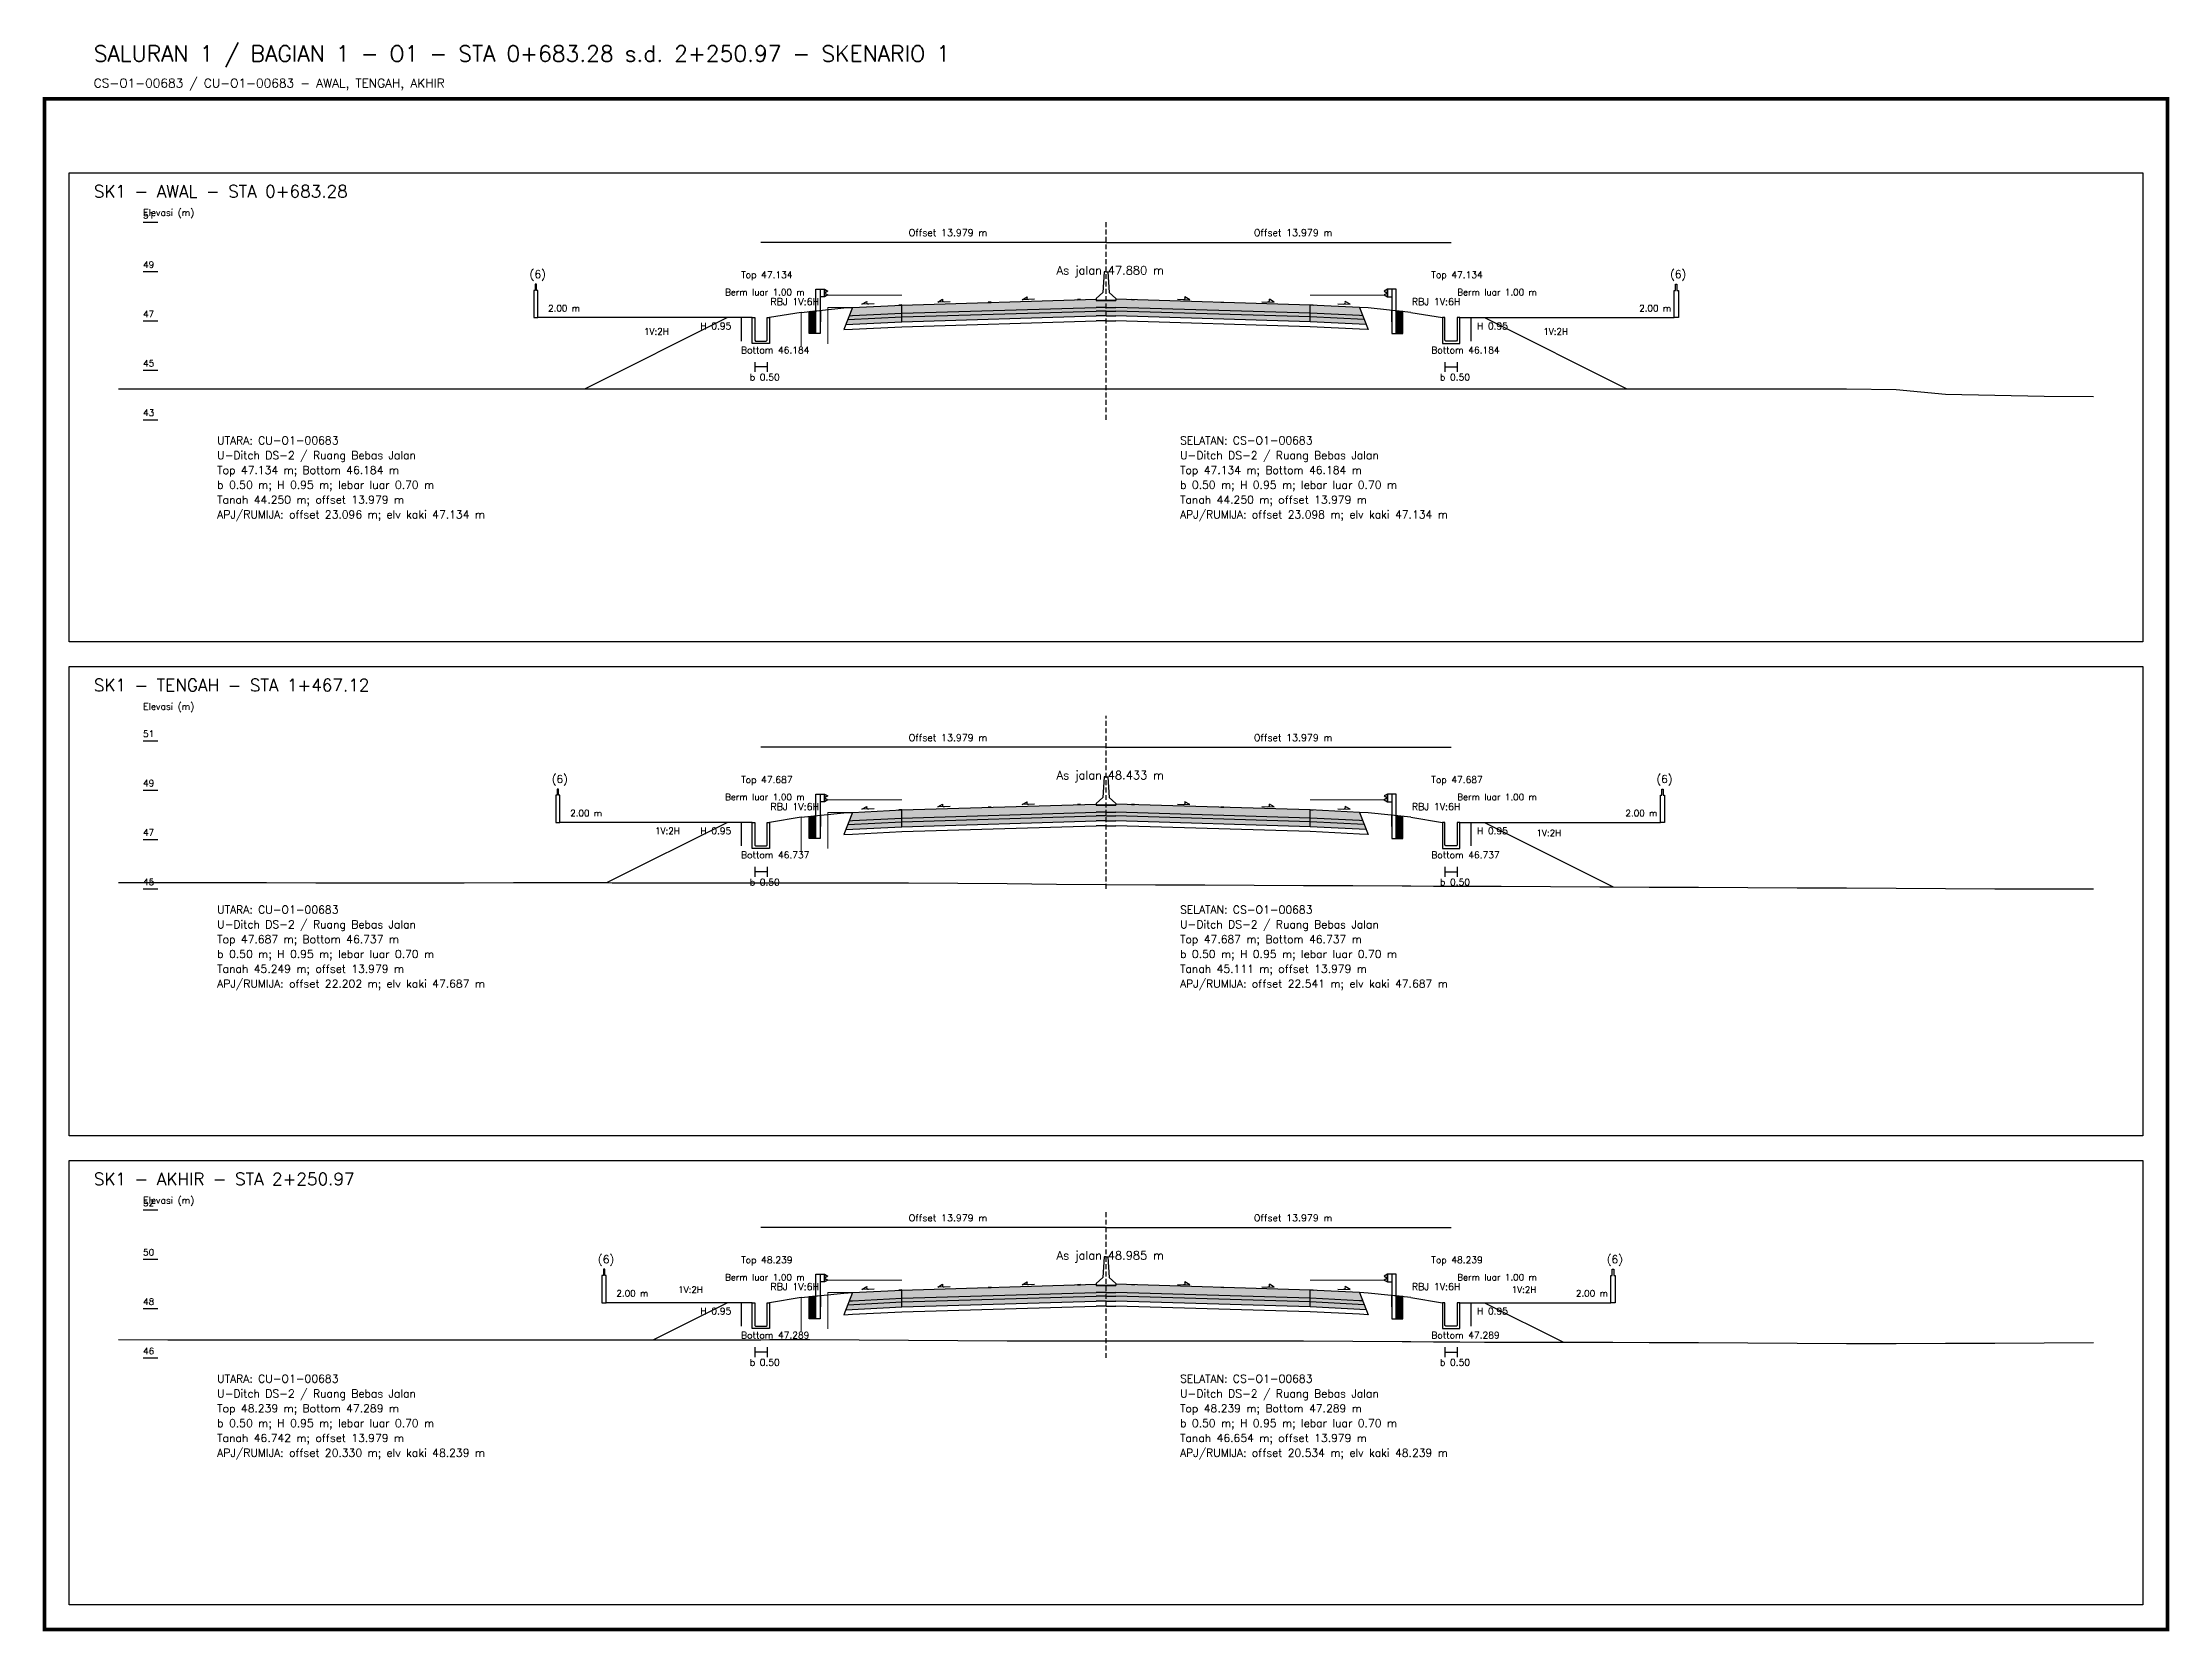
# Model space of a CAD drawing. Header units: metres. Extents: x -24715 to -24517, y 27498 to 30841.
# Drawn here: x -24699.9 to -24613.7, y 30769.9 to 30834.2 of the extents above; entities that cross this region are included whole.
import ezdxf

# ---------------------------------------------------------------- set-up
doc = ezdxf.new("R2010")
doc.units = ezdxf.units.M
doc.linetypes.add('PS_DASH', pattern=[0.3, 0.2, -0.1])
for name, color, linetype, lineweight in [('Dimensi', 230, 'Continuous', 20), ('GRS-ARSIR (HATCH)', 8, 'Continuous', 9), ('Guardrail', 20, 'Continuous', 30), ('HATCH - Beton ramping', 210, 'Continuous', 9), ('HATCH - LFA', 30, 'Continuous', 9), ('HATCH - Pavement', 50, 'Continuous', 9), ('Marka', 20, 'Continuous', 30), ('POT_ALL_GROUP', 2, 'Continuous', 70)]:
    doc.layers.add(name, color=color, linetype=linetype, lineweight=lineweight)
for name, color, linetype in [('POT_ALL_APJ', 2, 'Continuous'), ('POT_ALL_BORDER', 8, 'Continuous'), ('POT_ALL_CHANNEL1', 200, 'Continuous'), ('POT_ALL_DIM', 7, 'Continuous'), ('POT_ALL_GROUND', 1, 'Continuous'), ('POT_ALL_GUIDE', 8, 'Continuous'), ('POT_ALL_ROAD', 4, 'Continuous')]:
    doc.layers.add(name, color=color, linetype=linetype)
doc.styles.get("Standard").update_dxf_attribs({"font": 'simplex.shx'})

# ---------------------------------------------------------------- blocks, each defined once
blk = doc.blocks.new('JALAN_ASLI_TIPIKAL_2OKT_METER')
at = {"layer": 'Guardrail', "lineweight": 9}
h = blk.add_hatch(dxfattribs=at)
h.set_pattern_fill('JIS_LC_20', color=256, scale=0.002)
h.set_pattern_definition([(45, (-29.65569, -21.99233), (-0.02828427, 0.02828427), []), (45, (-29.65489, -21.99233), (-0.02828427, 0.02828427), [])])
h.paths.add_polyline_path([(-12.025, -1.394), (-11.753, -1.394), (-11.753, -0.471), (-12.018, -0.498)])
h = blk.add_hatch(dxfattribs=at)
h.set_pattern_fill('JIS_LC_20', color=256, scale=0.002)
h.set_pattern_definition([(45, (-29.40569, -21.99233), (-0.02828427, 0.02828427), []), (45, (-29.40489, -21.99233), (-0.02828427, 0.02828427), [])])
h.paths.add_polyline_path([(12.018, -0.498), (11.753, -0.471), (11.753, -1.394), (12.025, -1.394)])
at = {"layer": 'HATCH - Beton ramping'}
h = blk.add_hatch(dxfattribs=at)
h.set_pattern_fill('AR-CONC', color=256, scale=0.0005)
h.set_pattern_definition([(50, (-28.949556, -21.99233), (0.09109233, -0.00796954), [0.009525, -0.104775]), (355, (-28.94956, -21.99233), (-0.0176217, 0.09552842), [0.00762, -0.0838203]), (100.45144, (-28.941965, -21.992995), (0.07347062, 0.08755888), [0.008095, -0.08904512]), (46.1842, (-28.94956, -21.96693), (0.13553952, -0.02102116), [0.0142875, -0.1571625]), (96.63556, (-28.93826, -21.96868), (0.11870207, 0.12371306), [0.0121425, -0.1335678]), (351.18415, (-28.94956, -21.96693), (0.11870207, 0.12371306), [0.01143, -0.12572987]), (21, (-28.936856, -21.97328), (0.0758072, -0.0511326), [0.009525, -0.104775]), (326, (-28.93686, -21.97328), (0.03090101, 0.09209398), [0.00762, -0.08382]), (71.45144, (-28.93054, -21.97754), (0.1067082, 0.04096138), [0.008095, -0.08904497]), (37.5, (-28.949556, -21.99233), (0.001544302, 0.04227752), [0, -0.082804, 0, -0.08509, 0, -0.0841375]), (7.5, (-28.949556, -21.99233), (0.03340983, 0.05009029), [0, -0.048514, 0, -0.080899, 0, -0.0320675]), (327.5, (-28.977877, -21.99233), (0.067795298, -0.002864372), [0, -0.03175, 0, -0.09906, 0, -0.131445]), (317.5, (-28.990577, -21.99233), (0.07406459, 0.01271325), [0, -0.041275, 0, -0.065786, 0, -0.093345])])
h.paths.add_polyline_path([(-8.27, -0.566), (-10.401, -0.666), (-10.461, -0.826), (-8.27, -0.716)])
h.paths.add_polyline_path([(-0.4, -0.48), (0, -0.48), (0, -0.33), (-0.4, -0.33), (-8.27, -0.566), (-8.27, -0.716)])
h = blk.add_hatch(dxfattribs=at)
h.set_pattern_fill('AR-CONC', color=256, scale=0.0005)
h.set_pattern_definition([(50, (-28.699556, -21.99233), (0.09109233, -0.00796954), [0.009525, -0.104775]), (355, (-28.69956, -21.99233), (-0.01762171, 0.09552842), [0.00762, -0.0838203]), (100.45144, (-28.691965, -21.992995), (0.07347062, 0.08755888), [0.008095, -0.08904512]), (46.1842, (-28.69956, -21.96693), (0.13553952, -0.02102116), [0.0142875, -0.1571625]), (96.63556, (-28.68826, -21.96868), (0.11870207, 0.12371306), [0.0121425, -0.1335678]), (351.18415, (-28.69956, -21.96693), (0.11870207, 0.12371306), [0.01143, -0.12572987]), (21, (-28.686856, -21.97328), (0.0758072, -0.0511326), [0.009525, -0.104775]), (326, (-28.68686, -21.97328), (0.03090101, 0.09209398), [0.00762, -0.08382]), (71.45144, (-28.68054, -21.97754), (0.10670821, 0.04096138), [0.008095, -0.08904497]), (37.5, (-28.699556, -21.99233), (0.001544302, 0.04227752), [0, -0.082804, 0, -0.08509, 0, -0.0841375]), (7.5, (-28.699556, -21.99233), (0.03340983, 0.050090287), [0, -0.048514, 0, -0.080899, 0, -0.0320675]), (327.5, (-28.727877, -21.99233), (0.067795298, -0.002864372), [0, -0.03175, 0, -0.09906, 0, -0.131445]), (317.5, (-28.740577, -21.99233), (0.07406459, 0.012713246), [0, -0.041275, 0, -0.065786, 0, -0.093345])])
h.paths.add_polyline_path([(8.27, -0.566), (10.401, -0.666), (10.461, -0.826), (8.27, -0.716)])
h.paths.add_polyline_path([(0.4, -0.48), (0, -0.48), (0, -0.33), (0.4, -0.33), (8.27, -0.566), (8.27, -0.716)])
at = {"layer": 'HATCH - LFA'}
h = blk.add_hatch(dxfattribs=at)
h.set_pattern_fill('GRAVEL', color=256, scale=0.0075)
h.set_pattern_definition([(228.012788, (-28.812396, -21.801831), (-1.524, -1.7145), [0.0256291, -2.5372863]), (184.96974, (-28.829541, -21.820881), (2.2859999991, 0.1905000109), [0.04398035, -4.3540537]), (132.510447, (-28.873356, -21.824691), (1.9050000008, -2.0954999993), [0.0310111, -3.0701042]), (267.27369, (-28.947651, -21.872316), (0.1905000004, 3.81), [0.0400503, -3.9649828]), (292.833654, (-28.949556, -21.912321), (-0.9525, 2.286), [0.0392725, -3.8879856]), (357.27369, (-28.934316, -21.948516), (-3.81, 0.1905000004), [0.0400503, -3.9649828]), (37.69424, (-28.894311, -21.950421), (-2.4764999999, -1.9050000001), [0.0529645, -5.24348365]), (72.255328, (-28.852401, -21.918036), (1.3335000004, 4.1909999999), [0.050004, -4.95039425]), (121.429566, (-28.837161, -21.870411), (-1.5240000002, 2.4764999999), [0.040186, -3.9784159]), (175.23636, (-28.858116, -21.836121), (2.0955, -0.1905), [0.0458785, -2.2480453]), (222.397438, (-28.903836, -21.832311), (-2.2859999999, -2.0955000001), [0.05933084, -5.8737579]), (138.814075, (-28.759056, -21.874221), (-1.3335, 1.143), [0.0202503, -2.0047924]), (171.469234, (-28.774296, -21.860886), (2.4765, -0.3809999996), [0.03852615, -3.8140979]), (225, (-28.8124, -21.85517), (0, -0.1905), [0.0269407, -0.242467]), (203.19859, (-28.82573, -21.832311), (0.9525, 0.381), [0.0145081, -1.4362967]), (291.80141, (-28.839066, -21.838026), (-0.1905, 0.5715), [0.0205174, -1.0053565]), (30.96376, (-28.831446, -21.857076), (0.5715, 0.381), [0.033324, -1.0774724]), (161.56505, (-28.80287, -21.83993), (0.381, -0.1905), [0.0240965, -0.5783174]), (16.38954, (-28.949556, -21.838026), (1.905, 0.5715), [0.0337566, -3.341912]), (70.346176, (-28.917171, -21.828501), (-0.762, -2.0955), [0.0283199, -2.8036662]), (293.19859, (-28.80287, -21.801831), (-0.381, 0.9525), [0.029016, -1.4217888]), (343.61046, (-28.791441, -21.828501), (-1.905, 0.5715), [0.0337566, -3.341912]), (339.443955, (-28.949556, -21.956136), (-0.9525, 0.381), [0.0325526, -1.5950801]), (294.77514, (-28.919076, -21.967566), (-0.952500001, 2.0954999995), [0.0272754, -2.7002695]), (66.80141, (-28.800966, -21.992331), (0.381, 0.9525), [0.029016, -1.4217888]), (17.354025, (-28.789536, -21.965661), (-2.4765, -0.762), [0.0319337, -3.1614282]), (69.443955, (-28.89431, -21.992331), (-0.381, -0.9525), [0.0162763, -1.6113564]), (101.30993, (-28.812396, -21.99233), (-0.1905, 0.762), [0.0097136, -0.9616496]), (165.96376, (-28.8143, -21.982806), (0.5715, -0.1905), [0.0392725, -0.7461791]), (186.009006, (-28.852401, -21.973281), (1.905, 0.1905), [0.036395, -3.6031024]), (303.69007, (-28.831446, -21.87422), (-0.1905, 0.381), [0.0274743, -0.6593832]), (353.157227, (-28.816206, -21.897081), (3.2385, -0.3809999998), [0.0479668, -4.7487007]), (60.945396, (-28.76858, -21.902796), (-0.762, -1.3335), [0.0196131, -1.9417044]), (90, (-28.75906, -21.88565), (-0.1905, 0.1905), [0.01143, -0.17907]), (120.256437, (-28.856211, -21.967566), (0.762, -1.3335), [0.026465, -2.6200456]), (48.012787, (-28.869546, -21.944706), (1.524, 1.7145), [0.0512582, -2.5116572]), (0, (-28.83526, -21.9066), (0.1905, 0.1905), [0.04953, -0.14097]), (325.304846, (-28.785726, -21.906606), (1.9050000007, -1.333499999), [0.0301207, -2.9819488]), (254.0546, (-28.76096, -21.92375), (-0.1905, -0.762), [0.0277372, -1.3591238]), (207.645975, (-28.768581, -21.950421), (-3.6195000001, -1.9049999997), [0.0451609, -4.4709348]), (175.426079, (-28.808586, -21.971376), (-2.4765, 0.1905), [0.0477772, -4.7299385])])
h.paths.add_polyline_path([(-8.27, -0.716), (-10.461, -0.826), (-10.54, -1.03), (-8.27, -0.916)])
h.paths.add_polyline_path([(-0.4, -0.68), (0, -0.68), (0, -0.48), (-0.4, -0.48), (-8.27, -0.716), (-8.27, -0.916)])
h = blk.add_hatch(dxfattribs=at)
h.set_pattern_fill('GRAVEL', color=256, scale=0.0075)
h.set_pattern_definition([(228.012788, (-28.562396, -21.801831), (-1.524, -1.7145), [0.0256291, -2.5372863]), (184.96974, (-28.579541, -21.820881), (2.2859999991, 0.1905000109), [0.04398035, -4.3540537]), (132.510447, (-28.623356, -21.824691), (1.9050000008, -2.0954999993), [0.0310111, -3.0701042]), (267.27369, (-28.697651, -21.872316), (0.1905000004, 3.81), [0.04005034, -3.9649828]), (292.833654, (-28.699556, -21.912321), (-0.9525, 2.286), [0.0392725, -3.8879856]), (357.27369, (-28.684316, -21.948516), (-3.81, 0.1905000004), [0.04005034, -3.9649828]), (37.69424, (-28.644311, -21.950421), (-2.4764999999, -1.9050000001), [0.0529645, -5.24348365]), (72.255328, (-28.602401, -21.918036), (1.3335000004, 4.1909999999), [0.050004, -4.95039425]), (121.429566, (-28.587161, -21.870411), (-1.5240000002, 2.4764999999), [0.040186, -3.9784159]), (175.23636, (-28.608116, -21.836121), (2.0955, -0.1905000003), [0.0458785, -2.2480453]), (222.397438, (-28.653836, -21.832311), (-2.2859999999, -2.0955000001), [0.05933084, -5.87375794]), (138.814075, (-28.509056, -21.874221), (-1.3335, 1.143), [0.02025034, -2.0047924]), (171.469234, (-28.524296, -21.860886), (2.4765, -0.3809999996), [0.03852615, -3.8140979]), (225, (-28.5624, -21.85517), (0, -0.1905), [0.0269407, -0.242467]), (203.19859, (-28.57573, -21.832311), (0.9525, 0.381), [0.0145081, -1.4362967]), (291.80141, (-28.589066, -21.838026), (-0.1905, 0.5715), [0.0205174, -1.0053565]), (30.96376, (-28.581446, -21.857076), (0.5715, 0.381), [0.033324, -1.0774724]), (161.56505, (-28.55287, -21.83993), (0.381, -0.1905), [0.0240965, -0.57831736]), (16.38954, (-28.699556, -21.838026), (1.905, 0.5715), [0.0337566, -3.341912]), (70.346176, (-28.667171, -21.828501), (-0.762, -2.0955), [0.0283199, -2.8036662]), (293.19859, (-28.55287, -21.801831), (-0.381, 0.9525), [0.029016, -1.4217888]), (343.61046, (-28.541441, -21.828501), (-1.905, 0.5714999999), [0.0337566, -3.341912]), (339.443955, (-28.699556, -21.956136), (-0.9525, 0.381), [0.03255264, -1.5950801]), (294.77514, (-28.669076, -21.967566), (-0.952500001, 2.0954999995), [0.0272754, -2.7002695]), (66.80141, (-28.550966, -21.992331), (0.381, 0.9525), [0.029016, -1.4217888]), (17.354025, (-28.539536, -21.965661), (-2.4765, -0.7620000002), [0.0319337, -3.1614282]), (69.443955, (-28.64431, -21.992331), (-0.381, -0.9525), [0.0162763, -1.6113564]), (101.30993, (-28.562396, -21.99233), (-0.1905, 0.762), [0.0097136, -0.9616496]), (165.96376, (-28.5643, -21.982806), (0.5715, -0.1905), [0.0392725, -0.7461791]), (186.009006, (-28.602401, -21.973281), (1.905, 0.1905), [0.036395, -3.6031024]), (303.69007, (-28.581446, -21.87422), (-0.1905, 0.381), [0.0274743, -0.6593832]), (353.157227, (-28.566206, -21.897081), (3.2385, -0.3809999998), [0.04796676, -4.7487007]), (60.945396, (-28.51858, -21.902796), (-0.762, -1.3335), [0.0196131, -1.9417044]), (90, (-28.50906, -21.88565), (-0.1905, 0.1905), [0.01143, -0.17907]), (120.256437, (-28.606211, -21.967566), (0.762, -1.3335), [0.026465, -2.62004556]), (48.012787, (-28.619546, -21.944706), (1.524, 1.7145), [0.0512582, -2.5116572]), (0, (-28.58526, -21.9066), (0.1905, 0.1905), [0.04953, -0.14097]), (325.304846, (-28.535726, -21.906606), (1.9050000007, -1.333499999), [0.0301207, -2.98194875]), (254.054604, (-28.51096, -21.92375), (-0.1905, -0.762), [0.0277372, -1.35912375]), (207.645975, (-28.518581, -21.950421), (-3.6195000001, -1.9049999997), [0.0451609, -4.4709348]), (175.426079, (-28.558586, -21.971376), (-2.4765, 0.1905), [0.0477772, -4.7299385])])
h.paths.add_polyline_path([(8.27, -0.716), (10.461, -0.826), (10.54, -1.03), (8.27, -0.916)])
h.paths.add_polyline_path([(0.4, -0.68), (0, -0.68), (0, -0.48), (0.4, -0.48), (8.27, -0.716), (8.27, -0.916)])
at = {"layer": 'HATCH - Pavement'}
h = blk.add_hatch(dxfattribs=at)
h.set_pattern_fill('AR-CONC', color=256, scale=0.001)
h.set_pattern_definition([(50, (-89.43046, -52.62889), (0.18218467, -0.01593909), [0.01905, -0.20955]), (355, (-89.43046, -52.6289), (-0.03524342, 0.19105685), [0.01524, -0.1676406]), (100.45144, (-89.41528, -52.63022), (0.14694125, 0.17511775), [0.01619, -0.17809024]), (46.1842, (-89.43046, -52.5781), (0.27107904, -0.04204233), [0.028575, -0.314325]), (96.63556, (-89.40787, -52.5816), (0.23740413, 0.2474261), [0.024285, -0.2671356]), (351.18415, (-89.43046, -52.5781), (0.2374041, 0.2474261), [0.02286, -0.2514597]), (21, (-89.40506, -52.59079), (0.1516144, -0.1022652), [0.01905, -0.20955]), (326, (-89.40506, -52.5908), (0.06180203, 0.18418797), [0.01524, -0.16764]), (71.45144, (-89.39243, -52.59931), (0.21341642, 0.08192277), [0.01619, -0.17808994]), (37.5, (-89.43046, -52.62889), (0.003088603, 0.08455504), [0, -0.165608, 0, -0.17018, 0, -0.168275]), (7.5, (-89.43046, -52.62889), (0.06681966, 0.100180575), [0, -0.097028, 0, -0.161798, 0, -0.064135]), (327.5, (-89.4871, -52.62889), (0.135590595, -0.005728744), [0, -0.0635, 0, -0.19812, 0, -0.26289]), (317.5, (-89.5125, -52.62889), (0.14812918, 0.02542649), [0, -0.08255, 0, -0.131572, 0, -0.18669])])
h.paths.add_polyline_path([(-8.27, -0.236), (-10.27, -0.336), (-10.401, -0.673), (-10.27, -0.666), (-8.27, -0.566)])
h.paths.add_polyline_path([(-0.4, -0.33), (0, -0.33), (0, 0), (-0.4, 0), (-8.27, -0.236), (-8.27, -0.566)])
h = blk.add_hatch(dxfattribs=at)
h.set_pattern_fill('AR-CONC', color=256, scale=0.001)
h.set_pattern_definition([(50, (-89.18046, -52.62889), (0.18218467, -0.01593909), [0.01905, -0.20955]), (355, (-89.18046, -52.6289), (-0.03524342, 0.19105685), [0.01524, -0.16764058]), (100.45144, (-89.16528, -52.63022), (0.14694125, 0.17511775), [0.01619, -0.17809024]), (46.1842, (-89.18046, -52.5781), (0.27107904, -0.04204233), [0.028575, -0.314325]), (96.63556, (-89.15787, -52.5816), (0.23740413, 0.2474261), [0.024285, -0.2671356]), (351.18415, (-89.18046, -52.5781), (0.2374041, 0.2474261), [0.02286, -0.2514597]), (21, (-89.15506, -52.59079), (0.1516144, -0.1022652), [0.01905, -0.20955]), (326, (-89.15506, -52.5908), (0.06180203, 0.18418797), [0.01524, -0.16764]), (71.45144, (-89.14243, -52.59931), (0.21341642, 0.08192277), [0.01619, -0.17808994]), (37.5, (-89.18046, -52.62889), (0.003088603, 0.08455504), [0, -0.165608, 0, -0.17018, 0, -0.168275]), (7.5, (-89.18046, -52.62889), (0.06681966, 0.100180575), [0, -0.097028, 0, -0.161798, 0, -0.064135]), (327.5, (-89.2371, -52.62889), (0.135590595, -0.005728744), [0, -0.0635, 0, -0.19812, 0, -0.26289]), (317.5, (-89.2625, -52.62889), (0.14812918, 0.02542649), [0, -0.08255, 0, -0.131572, 0, -0.18669])])
h.paths.add_polyline_path([(8.27, -0.236), (10.27, -0.336), (10.401, -0.673), (10.27, -0.666), (8.27, -0.566)])
h.paths.add_polyline_path([(0.4, -0.33), (0, -0.33), (0, 0), (0.4, 0), (8.27, -0.236), (8.27, -0.566)])
at = {"layer": 'Marka'}
h = blk.add_hatch(color=256, dxfattribs=at)
h.dxf.hatch_style = 1
h.paths.add_polyline_path([(-8.27, -0.23), (-8.39, -0.236), (-8.39, -0.242), (-8.27, -0.236)])
h.paths.add_polyline_path([(-4.65, -0.122), (-4.77, -0.125), (-4.77, -0.131), (-4.65, -0.128)])
h.paths.add_polyline_path([(-1.03, -0.019), (-1.03, -0.013), (-1.15, -0.017), (-1.15, -0.023)])
h = blk.add_hatch(color=256, dxfattribs=at)
h.dxf.hatch_style = 1
h.paths.add_polyline_path([(8.27, -0.23), (8.39, -0.236), (8.39, -0.242), (8.27, -0.236)])
h.paths.add_polyline_path([(4.65, -0.122), (4.77, -0.125), (4.77, -0.131), (4.65, -0.128)])
h.paths.add_polyline_path([(1.03, -0.019), (1.03, -0.013), (1.15, -0.017), (1.15, -0.023)])
for p, q in [((-8.27, -0.236), (-0.4, 0)), ((8.27, -0.236), (0.4, 0)), ((-12.353, -0.533), (-10.622, -0.354)), ((-10.27, -0.336), (-10.62, -1.234)), ((-10.62, -0.354), (-10.27, -0.336)), ((-10.461, -0.826), (-8.27, -0.716)), ((-10.401, -0.673), (-10.27, -0.666)), ((-10.27, -0.336), (-8.27, -0.236)), ((-10.27, -0.666), (-8.27, -0.566)), ((-8.27, -0.916), (-8.27, -0.236)), ((-8.27, -0.566), (-0.4, -0.33)), ((-8.27, -0.716), (-0.4, -0.48)), ((-8.27, -0.916), (-0.4, -0.68)), ((0, -0.05), (-0.4, -0.05)), ((0, -0.33), (-0.4, -0.33)), ((0, -0.48), (-0.4, -0.48)), ((0, -0.68), (-0.4, -0.68)), ((0, -0.05), (0.4, -0.05)), ((0, -0.33), (0.4, -0.33)), ((0, -0.48), (0.4, -0.48)), ((0, -0.68), (0.4, -0.68)), ((8.27, -0.566), (0.4, -0.33)), ((8.27, -0.716), (0.4, -0.48)), ((8.27, -0.916), (0.4, -0.68)), ((8.27, -0.916), (8.27, -0.236)), ((10.27, -0.336), (8.27, -0.236)), ((10.27, -0.666), (8.27, -0.566)), ((10.461, -0.826), (8.27, -0.716)), ((10.27, -0.336), (10.62, -1.234)), ((10.62, -0.354), (10.27, -0.336)), ((10.401, -0.673), (10.27, -0.666)), ((12.353, -0.533), (10.622, -0.354)), ((-10.62, -1.234), (-10.27, -1.216)), ((-10.54, -1.03), (-8.27, -0.916)), ((-10.27, -1.216), (-8.27, -1.116)), ((-8.27, -1.116), (-0.4, -0.88)), ((0, -0.88), (-0.4, -0.88)), ((0, -0.88), (0.4, -0.88)), ((8.27, -1.116), (0.4, -0.88)), ((10.54, -1.03), (8.27, -0.916)), ((10.27, -1.216), (8.27, -1.116)), ((10.62, -1.234), (10.27, -1.216))]:
    blk.add_line(p, q)
for points in [[(0, 1.11), (-0.075, 1.11), (-0.125, 0.27), (-0.4, 0.03), (-0.4, -0.05), (0, -0.05)], [(0, 1.11), (0.075, 1.11), (0.125, 0.27), (0.4, 0.03), (0.4, -0.05), (0, -0.05)], [(-6.818, -0.116), (-6.616, 0)], [(-3.401, -0.02), (-3.199, 0.096)], [(3.401, -0.02), (3.199, 0.096)], [(6.818, -0.116), (6.616, 0)], [(-9.887, -0.208), (-9.686, -0.092)], [(-9.387, -0.193), (-9.887, -0.208)], [(-6.318, -0.101), (-6.818, -0.116)], [(-2.901, -0.005), (-3.401, -0.02)], [(2.901, -0.005), (3.401, -0.02)], [(6.318, -0.101), (6.818, -0.116)], [(9.387, -0.193), (9.887, -0.208)], [(9.887, -0.208), (9.686, -0.092)]]:
    blk.add_lwpolyline(points)
for centre, start, end in [((-6.556, -0.037), 148.28164, 271.71836), ((-3.139, 0.059), 148.28164, 271.71836), ((3.139, 0.059), 268.28164, 31.71836), ((6.556, -0.037), 268.28164, 31.71836), ((-9.625, -0.129), 148.28164, 271.71836), ((9.625, -0.129), 268.28164, 31.71836)]:
    blk.add_arc(centre, 0.0711, start, end)
at = {"layer": 'Dimensi'}
for p, q in [((-8.27, 0.168), (-11.27, 0.168)), ((8.27, 0.168), (11.27, 0.168))]:
    blk.add_line(p, q, dxfattribs=at)
at = {"layer": 'GRS-ARSIR (HATCH)'}
for p, q in [((-12.353, -0.533), (-12.353, -1.909)), ((-11.27, -0.336), (-11.27, -1.803)), ((-10.27, -0.336), (-11.27, -0.336))]:
    blk.add_line(p, q, dxfattribs=at)
at = {"layer": 'Guardrail'}
for points in [[(-11.753, -1.394), (-11.753, 0.406), (-11.575, 0.406), (-11.575, -1.394), (-11.753, -1.394)], [(-11.575, 0.406), (-11.397, 0.406), (-11.397, 0.094), (-11.575, 0.094)], [(-11.397, 0.25), (-11.397, 0.406), (-11.262, 0.328), (-11.397, 0.25)], [(-11.397, 0.094), (-11.397, 0.25), (-11.262, 0.172), (-11.397, 0.094)], [(11.397, 0.25), (11.397, 0.406), (11.262, 0.328), (11.397, 0.25)], [(11.397, 0.094), (11.397, 0.25), (11.262, 0.172), (11.397, 0.094)], [(11.575, 0.406), (11.397, 0.406), (11.397, 0.094), (11.575, 0.094)], [(11.753, -1.394), (11.753, 0.406), (11.575, 0.406), (11.575, -1.394), (11.753, -1.394)], [(-11.575, -1.394), (-12.025, -1.394), (-12.018, -0.498), (-11.568, -0.453), (-11.575, -1.394)], [(11.575, -1.394), (12.025, -1.394), (12.018, -0.498), (11.568, -0.453), (11.575, -1.394)]]:
    blk.add_lwpolyline(points, dxfattribs=at)
at = {"layer": 'Marka'}
for points in [[(-8.39, -0.242), (-8.27, -0.236), (-8.27, -0.23), (-8.39, -0.236), (-8.39, -0.242)], [(8.39, -0.242), (8.27, -0.236), (8.27, -0.23), (8.39, -0.236), (8.39, -0.242)]]:
    blk.add_lwpolyline(points, dxfattribs=at)
for points in [[(-4.65, -0.122), (-4.77, -0.125), (-4.77, -0.131), (-4.65, -0.128)], [(-1.03, -0.013), (-1.15, -0.017), (-1.15, -0.023), (-1.03, -0.019)], [(1.03, -0.013), (1.15, -0.017), (1.15, -0.023), (1.03, -0.019)], [(4.65, -0.122), (4.77, -0.125), (4.77, -0.131), (4.65, -0.128)]]:
    blk.add_lwpolyline(points, close=True, dxfattribs=at)

msp = doc.modelspace()

# ---------------------------------------------------------------- linework, layer by layer
at = {"layer": 'POT_ALL_APJ', "linetype": 'Continuous'}
for points in [[(-24679.95759, 30824.20326), (-24679.95759, 30823.09885), (-24679.78759, 30823.09885), (-24679.78759, 30824.20326), (-24679.84259, 30824.20326), (-24679.84259, 30824.45326), (-24679.87259, 30824.45326), (-24679.90259, 30824.45326), (-24679.90259, 30824.20326), (-24679.95759, 30824.20326)], [(-24633.5937, 30824.20326), (-24633.5937, 30823.09885), (-24633.7637, 30823.09885), (-24633.7637, 30824.20326), (-24633.7087, 30824.20326), (-24633.7087, 30824.45326), (-24633.6787, 30824.45326), (-24633.6487, 30824.45326), (-24633.6487, 30824.20326), (-24633.5937, 30824.20326)], [(-24672.10538, 30823.09885), (-24679.78759, 30823.09885)], [(-24641.44762, 30823.09885), (-24633.7637, 30823.09885)], [(-24679.06353, 30803.75572), (-24679.06353, 30802.65131), (-24678.89353, 30802.65131), (-24678.89353, 30803.75572), (-24678.94853, 30803.75572), (-24678.94853, 30804.00572), (-24678.97853, 30804.00572), (-24679.00853, 30804.00572), (-24679.00853, 30803.75572), (-24679.06353, 30803.75572)], [(-24634.15011, 30803.75572), (-24634.15011, 30802.65131), (-24634.32011, 30802.65131), (-24634.32011, 30803.75572), (-24634.26511, 30803.75572), (-24634.26511, 30804.00572), (-24634.23511, 30804.00572), (-24634.20511, 30804.00572), (-24634.20511, 30803.75572), (-24634.15011, 30803.75572)], [(-24672.10536, 30802.65131), (-24678.89353, 30802.65131)], [(-24641.44764, 30802.65131), (-24634.32011, 30802.65131)], [(-24677.19168, 30784.30819), (-24677.19168, 30783.20378), (-24677.02168, 30783.20378), (-24677.02168, 30784.30819), (-24677.07668, 30784.30819), (-24677.07668, 30784.55819), (-24677.10668, 30784.55819), (-24677.13668, 30784.55819), (-24677.13668, 30784.30819), (-24677.19168, 30784.30819)], [(-24636.15794, 30784.30819), (-24636.15794, 30783.20378), (-24636.32794, 30783.20378), (-24636.32794, 30784.30819), (-24636.27294, 30784.30819), (-24636.27294, 30784.55819), (-24636.24294, 30784.55819), (-24636.21294, 30784.55819), (-24636.21294, 30784.30819), (-24636.15794, 30784.30819)], [(-24672.10534, 30783.20378), (-24677.02168, 30783.20378)], [(-24641.44765, 30783.20378), (-24636.32794, 30783.20378)]]:
    msp.add_lwpolyline(points, dxfattribs=at)
at = {"layer": 'POT_ALL_BORDER', "linetype": 'Continuous'}
for points in [[(-24698.7765, 30828.96479), (-24614.7765, 30828.96479), (-24614.7765, 30809.96479), (-24698.7765, 30809.96479), (-24698.7765, 30828.96479)], [(-24698.7765, 30808.96479), (-24614.7765, 30808.96479), (-24614.7765, 30789.96479), (-24698.7765, 30789.96479), (-24698.7765, 30808.96479)], [(-24698.7765, 30788.96479), (-24614.7765, 30788.96479), (-24614.7765, 30770.96479), (-24698.7765, 30770.96479), (-24698.7765, 30788.96479)]]:
    msp.add_lwpolyline(points, dxfattribs=at)
at = {"layer": 'POT_ALL_CHANNEL1', "linetype": 'Continuous'}
for points in [[(-24670.50538, 30823.09885), (-24670.40538, 30823.09885), (-24670.40538, 30822.04885), (-24671.10538, 30822.04885), (-24671.10538, 30823.09885), (-24671.00538, 30823.09885), (-24671.00538, 30822.17885), (-24670.97538, 30822.14885), (-24670.53538, 30822.14885), (-24670.50538, 30822.17885), (-24670.50538, 30823.09885)], [(-24643.04762, 30823.09885), (-24643.14762, 30823.09885), (-24643.14762, 30822.04885), (-24642.44762, 30822.04885), (-24642.44762, 30823.09885), (-24642.54762, 30823.09885), (-24642.54762, 30822.17885), (-24642.57762, 30822.14885), (-24643.01762, 30822.14885), (-24643.04762, 30822.17885), (-24643.04762, 30823.09885)], [(-24670.50536, 30802.65131), (-24670.40536, 30802.65131), (-24670.40536, 30801.60131), (-24671.10536, 30801.60131), (-24671.10536, 30802.65131), (-24671.00536, 30802.65131), (-24671.00536, 30801.73131), (-24670.97536, 30801.70131), (-24670.53536, 30801.70131), (-24670.50536, 30801.73131), (-24670.50536, 30802.65131)], [(-24643.04764, 30802.65131), (-24643.14764, 30802.65131), (-24643.14764, 30801.60131), (-24642.44764, 30801.60131), (-24642.44764, 30802.65131), (-24642.54764, 30802.65131), (-24642.54764, 30801.73131), (-24642.57764, 30801.70131), (-24643.01764, 30801.70131), (-24643.04764, 30801.73131), (-24643.04764, 30802.65131)], [(-24670.50534, 30783.20378), (-24670.40534, 30783.20378), (-24670.40534, 30782.15378), (-24671.10534, 30782.15378), (-24671.10534, 30783.20378), (-24671.00534, 30783.20378), (-24671.00534, 30782.28378), (-24670.97534, 30782.25378), (-24670.53534, 30782.25378), (-24670.50534, 30782.28378), (-24670.50534, 30783.20378)], [(-24643.04765, 30783.20378), (-24643.14765, 30783.20378), (-24643.14765, 30782.15378), (-24642.44765, 30782.15378), (-24642.44765, 30783.20378), (-24642.54765, 30783.20378), (-24642.54765, 30782.28378), (-24642.57765, 30782.25378), (-24643.01765, 30782.25378), (-24643.04765, 30782.28378), (-24643.04765, 30783.20378)]]:
    msp.add_lwpolyline(points, dxfattribs=at)
at = {"layer": 'POT_ALL_DIM', "linetype": 'Continuous'}
for points in [[(-24656.7765, 30826.14485), (-24670.75538, 30826.14485)], [(-24656.7765, 30826.14485), (-24642.79762, 30826.14485)], [(-24671.55538, 30823.09885), (-24671.55538, 30822.14885)], [(-24641.99762, 30823.09885), (-24641.99762, 30822.14885)], [(-24671.00538, 30821.29885), (-24671.00538, 30820.89885)], [(-24670.50538, 30821.09885), (-24671.00538, 30821.09885)], [(-24670.50538, 30821.29885), (-24670.50538, 30820.89885)], [(-24643.04762, 30821.29885), (-24643.04762, 30820.89885)], [(-24643.04762, 30821.09885), (-24642.54762, 30821.09885)], [(-24642.54762, 30821.29885), (-24642.54762, 30820.89885)], [(-24656.7765, 30805.69731), (-24670.75536, 30805.69731)], [(-24656.7765, 30805.69731), (-24642.79764, 30805.69731)], [(-24671.55536, 30802.65131), (-24671.55536, 30801.70131)], [(-24641.99764, 30802.65131), (-24641.99764, 30801.70131)], [(-24671.00536, 30800.85131), (-24671.00536, 30800.45131)], [(-24670.50536, 30800.65131), (-24671.00536, 30800.65131)], [(-24670.50536, 30800.85131), (-24670.50536, 30800.45131)], [(-24643.04764, 30800.85131), (-24643.04764, 30800.45131)], [(-24643.04764, 30800.65131), (-24642.54764, 30800.65131)], [(-24642.54764, 30800.85131), (-24642.54764, 30800.45131)], [(-24656.7765, 30786.24978), (-24670.75534, 30786.24978)], [(-24656.7765, 30786.24978), (-24642.79765, 30786.24978)], [(-24671.55534, 30783.20378), (-24671.55534, 30782.25378)], [(-24641.99765, 30783.20378), (-24641.99765, 30782.25378)], [(-24671.00534, 30781.40378), (-24671.00534, 30781.00378)], [(-24670.50534, 30781.40378), (-24670.50534, 30781.00378)], [(-24643.04765, 30781.40378), (-24643.04765, 30781.00378)], [(-24642.54765, 30781.40378), (-24642.54765, 30781.00378)], [(-24670.50534, 30781.20378), (-24671.00534, 30781.20378)], [(-24643.04765, 30781.20378), (-24642.54765, 30781.20378)]]:
    msp.add_lwpolyline(points, dxfattribs=at)
at = {"layer": 'POT_ALL_GROUND', "linetype": 'Continuous'}
for points in [[(-24696.7765, 30820.21479), (-24694.7765, 30820.21479), (-24692.7765, 30820.21478), (-24690.7765, 30820.21478), (-24688.7765, 30820.21478), (-24686.7765, 30820.21478), (-24684.7765, 30820.21478), (-24682.7765, 30820.21478), (-24680.7765, 30820.21479), (-24679.87259, 30820.21479), (-24678.7765, 30820.21501), (-24677.87259, 30820.21526), (-24676.7765, 30820.21531), (-24674.7765, 30820.21483), (-24672.7765, 30820.21503), (-24672.10538, 30820.21507), (-24671.10538, 30820.21515), (-24670.7765, 30820.21516), (-24670.75538, 30820.21517), (-24670.40538, 30820.21518), (-24670.04641, 30820.21519), (-24669.12977, 30820.21521), (-24668.7765, 30820.21521), (-24666.7765, 30820.21526), (-24664.7765, 30820.21538), (-24662.7765, 30820.21523), (-24660.7765, 30820.2151), (-24658.7765, 30820.21499), (-24656.7765, 30820.21499), (-24654.7765, 30820.21491), (-24652.7765, 30820.21488), (-24650.7765, 30820.21493), (-24648.7765, 30820.21487), (-24646.7765, 30820.21388), (-24644.7765, 30820.21376), (-24644.42322, 30820.21383), (-24643.50658, 30820.2142), (-24643.14762, 30820.21433), (-24642.79762, 30820.2143), (-24642.7765, 30820.2143), (-24642.44762, 30820.21429), (-24641.44762, 30820.21424), (-24640.7765, 30820.21421), (-24638.7765, 30820.21368), (-24636.7765, 30820.21405), (-24635.6787, 30820.21438), (-24634.7765, 30820.21473), (-24633.6787, 30820.21479), (-24632.7765, 30820.21479), (-24630.7765, 30820.21479), (-24628.7765, 30820.21479), (-24626.7765, 30820.21479), (-24624.7765, 30820.18683), (-24622.7765, 30820.00206), (-24620.7765, 30819.95308), (-24618.7765, 30819.91218), (-24616.7765, 30819.89741)], [(-24696.7765, 30800.21479), (-24694.7765, 30800.21479), (-24692.7765, 30800.21479), (-24690.7765, 30800.21479), (-24688.7765, 30800.21473), (-24686.7765, 30800.21453), (-24684.7765, 30800.21461), (-24682.7765, 30800.21468), (-24680.7765, 30800.21476), (-24678.97853, 30800.21479), (-24678.7765, 30800.21479), (-24676.97853, 30800.21476), (-24676.7765, 30800.21474), (-24674.7765, 30800.21426), (-24672.7765, 30800.21388), (-24672.10536, 30800.21394), (-24671.10536, 30800.21407), (-24670.7765, 30800.2141), (-24670.75536, 30800.2141), (-24670.40536, 30800.21412), (-24670.04641, 30800.21415), (-24669.12977, 30800.21421), (-24668.7765, 30800.21423), (-24666.7765, 30800.21432), (-24664.7765, 30800.2114), (-24662.7765, 30800.19353), (-24660.7765, 30800.17626), (-24658.7765, 30800.15899), (-24656.7765, 30800.14172), (-24654.7765, 30800.12911), (-24652.7765, 30800.12051), (-24650.7765, 30800.1118), (-24648.7765, 30800.10308), (-24646.7765, 30800.09433), (-24644.7765, 30800.08499), (-24644.42322, 30800.08334), (-24643.50658, 30800.07906), (-24643.14764, 30800.07738), (-24642.79764, 30800.07575), (-24642.7765, 30800.07565), (-24642.44764, 30800.07412), (-24641.44764, 30800.06945), (-24640.7765, 30800.06631), (-24638.7765, 30800.05698), (-24636.7765, 30800.04764), (-24636.23511, 30800.04511), (-24634.7765, 30800.0383), (-24634.23511, 30800.03577), (-24632.7765, 30800.02896), (-24630.7765, 30800.01963), (-24628.7765, 30800.01029), (-24626.7765, 30799.99944), (-24624.7765, 30799.98839), (-24622.7765, 30799.97734), (-24620.7765, 30799.96629), (-24618.7765, 30799.96546), (-24616.7765, 30799.96534)], [(-24696.7765, 30781.715), (-24694.7765, 30781.70391), (-24692.7765, 30781.70159), (-24690.7765, 30781.70234), (-24688.7765, 30781.70456), (-24686.7765, 30781.70678), (-24684.7765, 30781.70516), (-24682.7765, 30781.70396), (-24680.7765, 30781.7032), (-24678.7765, 30781.70302), (-24677.10668, 30781.70253), (-24676.7765, 30781.70253), (-24675.10668, 30781.70317), (-24674.7765, 30781.70349), (-24672.7765, 30781.70525), (-24672.10534, 30781.70547), (-24671.10534, 30781.7062), (-24670.7765, 30781.70656), (-24670.75534, 30781.70658), (-24670.40534, 30781.70704), (-24670.04641, 30781.7075), (-24669.12977, 30781.70832), (-24668.7765, 30781.70859), (-24666.7765, 30781.69471), (-24664.7765, 30781.68277), (-24662.7765, 30781.67082), (-24660.7765, 30781.65981), (-24658.7765, 30781.6557), (-24656.7765, 30781.65286), (-24654.7765, 30781.65317), (-24652.7765, 30781.65409), (-24650.7765, 30781.65529), (-24648.7765, 30781.65412), (-24646.7765, 30781.64815), (-24644.7765, 30781.63498), (-24644.42322, 30781.63208), (-24643.50658, 30781.62456), (-24643.14765, 30781.62161), (-24642.79765, 30781.61874), (-24642.7765, 30781.61857), (-24642.44765, 30781.61587), (-24641.44765, 30781.60766), (-24640.7765, 30781.60329), (-24638.7765, 30781.60123), (-24638.24294, 30781.60143), (-24636.7765, 30781.60459), (-24636.24294, 30781.60646), (-24634.7765, 30781.59745), (-24632.7765, 30781.5959), (-24630.7765, 30781.58297), (-24628.7765, 30781.56444), (-24626.7765, 30781.55403), (-24624.7765, 30781.55525), (-24622.7765, 30781.56154), (-24620.7765, 30781.56742), (-24618.7765, 30781.5766), (-24616.7765, 30781.58587)]]:
    msp.add_lwpolyline(points, dxfattribs=at)
at = {"layer": 'POT_ALL_GROUP', "linetype": 'Continuous', "lineweight": 70, "const_width": 0.15}
msp.add_lwpolyline([(-24699.7765, 30831.96479), (-24613.7765, 30831.96479), (-24613.7765, 30769.96479), (-24699.7765, 30769.96479), (-24699.7765, 30831.96479)], dxfattribs=at)
at = {"layer": 'POT_ALL_GUIDE', "linetype": 'Continuous'}
for points in [[(-24695.7765, 30826.96479), (-24695.1765, 30826.96479)], [(-24695.7765, 30824.96479), (-24695.1765, 30824.96479)], [(-24695.7765, 30822.96479), (-24695.1765, 30822.96479)], [(-24695.7765, 30820.96479), (-24695.1765, 30820.96479)], [(-24695.7765, 30818.96479), (-24695.1765, 30818.96479)], [(-24695.7765, 30805.96479), (-24695.1765, 30805.96479)], [(-24695.7765, 30803.96479), (-24695.1765, 30803.96479)], [(-24695.7765, 30801.96479), (-24695.1765, 30801.96479)], [(-24695.7765, 30799.96479), (-24695.1765, 30799.96479)], [(-24695.7765, 30786.96479), (-24695.1765, 30786.96479)], [(-24695.7765, 30784.96479), (-24695.1765, 30784.96479)], [(-24695.7765, 30782.96479), (-24695.1765, 30782.96479)], [(-24695.7765, 30780.96479), (-24695.1765, 30780.96479)]]:
    msp.add_lwpolyline(points, dxfattribs=at)
at = {"layer": 'POT_ALL_GUIDE', "linetype": 'PS_DASH'}
for points in [[(-24656.7765, 30818.96479), (-24656.7765, 30826.96479)], [(-24656.7765, 30799.96479), (-24656.7765, 30806.96479)], [(-24656.7765, 30780.96479), (-24656.7765, 30786.96479)]]:
    msp.add_lwpolyline(points, dxfattribs=at)
at = {"layer": 'POT_ALL_ROAD', "linetype": 'Continuous'}
for points in [[(-24672.10538, 30823.09885), (-24677.87259, 30820.21526)], [(-24671.10538, 30823.09885), (-24672.10538, 30823.09885)], [(-24669.12977, 30823.31145), (-24670.40538, 30823.09885)], [(-24644.42322, 30823.31145), (-24643.14762, 30823.09885)], [(-24642.44762, 30823.09885), (-24641.44762, 30823.09885)], [(-24641.44762, 30823.09885), (-24635.6787, 30820.21438)], [(-24672.10536, 30802.65131), (-24676.97853, 30800.21476)], [(-24671.10536, 30802.65131), (-24672.10536, 30802.65131)], [(-24669.12977, 30802.86391), (-24670.40536, 30802.65131)], [(-24644.42322, 30802.86391), (-24643.14764, 30802.65131)], [(-24642.44764, 30802.65131), (-24641.44764, 30802.65131)], [(-24641.44764, 30802.65131), (-24636.23511, 30800.04511)], [(-24672.10534, 30783.20378), (-24675.10668, 30781.70317)], [(-24671.10534, 30783.20378), (-24672.10534, 30783.20378)], [(-24669.12977, 30783.41638), (-24670.40534, 30783.20378)], [(-24644.42322, 30783.41638), (-24643.14765, 30783.20378)], [(-24642.44765, 30783.20378), (-24641.44765, 30783.20378)], [(-24641.44765, 30783.20378), (-24638.24294, 30781.60143)]]:
    msp.add_lwpolyline(points, dxfattribs=at)

# ---------------------------------------------------------------- block references
at = {"layer": 'POT_ALL_ROAD'}
for p in [(-24656.7765, 30823.84485), (-24656.7765, 30803.39731), (-24656.7765, 30783.94978)]:
    msp.add_blockref('JALAN_ASLI_TIPIKAL_2OKT_METER', p, dxfattribs=at)

# ---------------------------------------------------------------- texts
at = {"layer": 'POT_ALL_APJ'}
for s, height, p in [('(6)', 0.32, (-24680.12259, 30824.69885)), ('(6)', 0.32, (-24633.9287, 30824.69885)), ('2.00 m', 0.26, (-24679.37259, 30823.34885)), ('2.00 m', 0.26, (-24635.1787, 30823.34885)), ('(6)', 0.32, (-24679.22853, 30804.25131)), ('(6)', 0.32, (-24634.48511, 30804.25131)), ('2.00 m', 0.26, (-24678.47853, 30802.90131)), ('2.00 m', 0.26, (-24635.73511, 30802.90131)), ('(6)', 0.32, (-24677.35668, 30784.80378)), ('(6)', 0.32, (-24636.49294, 30784.80378)), ('2.00 m', 0.26, (-24676.60668, 30783.45378)), ('2.00 m', 0.26, (-24637.74294, 30783.45378))]:
    msp.add_text(s, height=height, dxfattribs=at).set_placement(p)
at = {"layer": 'POT_ALL_CHANNEL1'}
for s, height, p in [('Top 47.134', 0.27, (-24671.55538, 30824.69885)), ('Top 47.134', 0.27, (-24643.59762, 30824.69885)), ('Bottom 46.184', 0.27, (-24671.55538, 30821.64885)), ('Bottom 46.184', 0.27, (-24643.59762, 30821.64885)), ('UTARA: CU-O1-00683', 0.32, (-24692.7765, 30817.96479)), ('SELATAN: CS-O1-00683', 0.32, (-24653.7765, 30817.96479)), ('Top 47.687', 0.27, (-24671.55536, 30804.25131)), ('Top 47.687', 0.27, (-24643.59764, 30804.25131)), ('Bottom 46.737', 0.27, (-24671.55536, 30801.20131)), ('Bottom 46.737', 0.27, (-24643.59764, 30801.20131)), ('UTARA: CU-O1-00683', 0.32, (-24692.7765, 30798.96479)), ('SELATAN: CS-O1-00683', 0.32, (-24653.7765, 30798.96479)), ('Top 48.239', 0.27, (-24671.55534, 30784.80378)), ('Top 48.239', 0.27, (-24643.59765, 30784.80378)), ('Bottom 47.289', 0.27, (-24671.55534, 30781.75378)), ('Bottom 47.289', 0.27, (-24643.59765, 30781.75378)), ('UTARA: CU-O1-00683', 0.32, (-24692.7765, 30779.96479)), ('SELATAN: CS-O1-00683', 0.32, (-24653.7765, 30779.96479))]:
    msp.add_text(s, height=height, dxfattribs=at).set_placement(p)
at = {"layer": 'POT_ALL_DIM'}
for s, height, p in [('SK1 - AWAL - STA 0+683.28', 0.5, (-24697.7765, 30827.96479)), ('51', 0.26, (-24695.7765, 30827.11479)), ('Elevasi (m)', 0.27, (-24695.7765, 30827.21479)), ('Offset 13.979 m', 0.28, (-24664.76594, 30826.39485)), ('Offset 13.979 m', 0.28, (-24650.78706, 30826.39485)), ('49', 0.26, (-24695.7765, 30825.11479)), ('As jalan 47.880 m', 0.34, (-24658.7765, 30824.84485)), ('Berm luar 1.00 m', 0.26, (-24672.20538, 30823.99885)), ('RBJ 1V:6H', 0.28, (-24670.36757, 30823.60515)), ('RBJ 1V:6H', 0.28, (-24644.38542, 30823.60515)), ('Berm luar 1.00 m', 0.26, (-24642.54762, 30823.99885)), ('47', 0.26, (-24695.7765, 30823.11479)), ('H 0.95', 0.27, (-24673.20538, 30822.62385)), ('H 0.95', 0.27, (-24641.74762, 30822.62385)), ('1V:2H', 0.26, (-24675.48898, 30822.40705)), ('1V:2H', 0.26, (-24639.06316, 30822.40661)), ('45', 0.26, (-24695.7765, 30821.11479)), ('b 0.50', 0.27, (-24671.20538, 30820.54885)), ('b 0.50', 0.27, (-24643.24762, 30820.54885)), ('43', 0.26, (-24695.7765, 30819.11479)), ('U-Ditch DS-2 / Ruang Bebas Jalan', 0.32, (-24692.7765, 30817.36479)), ('U-Ditch DS-2 / Ruang Bebas Jalan', 0.32, (-24653.7765, 30817.36479)), ('Top 47.134 m; Bottom 46.184 m', 0.32, (-24692.7765, 30816.76479)), ('Top 47.134 m; Bottom 46.184 m', 0.32, (-24653.7765, 30816.76479)), ('Tanah 44.250 m; offset 13.979 m', 0.32, (-24692.7765, 30815.56479)), ('b 0.50 m; H 0.95 m; lebar luar 0.70 m', 0.32, (-24692.7765, 30816.16479)), ('Tanah 44.250 m; offset 13.979 m', 0.32, (-24653.7765, 30815.56479)), ('b 0.50 m; H 0.95 m; lebar luar 0.70 m', 0.32, (-24653.7765, 30816.16479)), ('APJ/RUMIJA: offset 23.096 m; elv kaki 47.134 m', 0.32, (-24692.7765, 30814.96479)), ('APJ/RUMIJA: offset 23.098 m; elv kaki 47.134 m', 0.32, (-24653.7765, 30814.96479)), ('SK1 - TENGAH - STA 1+467.12', 0.5, (-24697.7765, 30807.96479)), ('Elevasi (m)', 0.27, (-24695.7765, 30807.21479)), ('51', 0.26, (-24695.7765, 30806.11479)), ('Offset 13.979 m', 0.28, (-24664.76593, 30805.94731)), ('Offset 13.979 m', 0.28, (-24650.78707, 30805.94731)), ('As jalan 48.433 m', 0.34, (-24658.7765, 30804.39731)), ('49', 0.26, (-24695.7765, 30804.11479)), ('Berm luar 1.00 m', 0.26, (-24672.20536, 30803.55131)), ('Berm luar 1.00 m', 0.26, (-24642.54764, 30803.55131)), ('RBJ 1V:6H', 0.28, (-24670.36757, 30803.15761)), ('RBJ 1V:6H', 0.28, (-24644.38543, 30803.15761)), ('47', 0.26, (-24695.7765, 30802.11479)), ('1V:2H', 0.26, (-24675.04194, 30802.18304)), ('H 0.95', 0.27, (-24673.20536, 30802.17631)), ('H 0.95', 0.27, (-24641.74764, 30802.17631)), ('1V:2H', 0.26, (-24639.34137, 30802.09821)), ('45', 0.26, (-24695.7765, 30800.11479)), ('b 0.50', 0.27, (-24671.20536, 30800.10131)), ('b 0.50', 0.27, (-24643.24764, 30800.10131)), ('U-Ditch DS-2 / Ruang Bebas Jalan', 0.32, (-24692.7765, 30798.36479)), ('U-Ditch DS-2 / Ruang Bebas Jalan', 0.32, (-24653.7765, 30798.36479)), ('Top 47.687 m; Bottom 46.737 m', 0.32, (-24692.7765, 30797.76479)), ('Top 47.687 m; Bottom 46.737 m', 0.32, (-24653.7765, 30797.76479)), ('b 0.50 m; H 0.95 m; lebar luar 0.70 m', 0.32, (-24692.7765, 30797.16479)), ('b 0.50 m; H 0.95 m; lebar luar 0.70 m', 0.32, (-24653.7765, 30797.16479)), ('Tanah 45.249 m; offset 13.979 m', 0.32, (-24692.7765, 30796.56479)), ('APJ/RUMIJA: offset 22.202 m; elv kaki 47.687 m', 0.32, (-24692.7765, 30795.96479)), ('Tanah 45.111 m; offset 13.979 m', 0.32, (-24653.7765, 30796.56479)), ('APJ/RUMIJA: offset 22.541 m; elv kaki 47.687 m', 0.32, (-24653.7765, 30795.96479)), ('SK1 - AKHIR - STA 2+250.97', 0.5, (-24697.7765, 30787.96479)), ('Elevasi (m)', 0.27, (-24695.7765, 30787.21479)), ('52', 0.26, (-24695.7765, 30787.11479)), ('Offset 13.979 m', 0.28, (-24664.76592, 30786.49978)), ('Offset 13.979 m', 0.28, (-24650.78708, 30786.49978)), ('50', 0.26, (-24695.7765, 30785.11479)), ('As jalan 48.985 m', 0.34, (-24658.7765, 30784.94978)), ('Berm luar 1.00 m', 0.26, (-24672.20534, 30784.10378)), ('RBJ 1V:6H', 0.28, (-24670.36756, 30783.71008)), ('RBJ 1V:6H', 0.28, (-24644.38544, 30783.71008)), ('Berm luar 1.00 m', 0.26, (-24642.54765, 30784.10378)), ('48', 0.26, (-24695.7765, 30783.11479)), ('1V:2H', 0.26, (-24674.10601, 30783.60378)), ('1V:2H', 0.26, (-24640.3453, 30783.60378)), ('H 0.95', 0.27, (-24673.20534, 30782.72878)), ('H 0.95', 0.27, (-24641.74765, 30782.72878)), ('46', 0.26, (-24695.7765, 30781.11479)), ('b 0.50', 0.27, (-24671.20534, 30780.65378)), ('b 0.50', 0.27, (-24643.24765, 30780.65378)), ('U-Ditch DS-2 / Ruang Bebas Jalan', 0.32, (-24692.7765, 30779.36479)), ('U-Ditch DS-2 / Ruang Bebas Jalan', 0.32, (-24653.7765, 30779.36479)), ('Top 48.239 m; Bottom 47.289 m', 0.32, (-24692.7765, 30778.76479)), ('Top 48.239 m; Bottom 47.289 m', 0.32, (-24653.7765, 30778.76479)), ('b 0.50 m; H 0.95 m; lebar luar 0.70 m', 0.32, (-24692.7765, 30778.16479)), ('b 0.50 m; H 0.95 m; lebar luar 0.70 m', 0.32, (-24653.7765, 30778.16479)), ('Tanah 46.742 m; offset 13.979 m', 0.32, (-24692.7765, 30777.56479)), ('APJ/RUMIJA: offset 20.330 m; elv kaki 48.239 m', 0.32, (-24692.7765, 30776.96479)), ('Tanah 46.654 m; offset 13.979 m', 0.32, (-24653.7765, 30777.56479)), ('APJ/RUMIJA: offset 20.534 m; elv kaki 48.239 m', 0.32, (-24653.7765, 30776.96479))]:
    msp.add_text(s, height=height, dxfattribs=at).set_placement(p)
at = {"layer": 'POT_ALL_GROUP', "lineweight": 0}
for s, height, p in [('SALURAN 1 / BAGIAN 1 - O1 - STA 0+683.28 s.d. 2+250.97 - SKENARIO 1', 0.65, (-24697.7765, 30833.46479)), ('CS-O1-00683 / CU-O1-00683 - AWAL, TENGAH, AKHIR', 0.36, (-24697.7765, 30832.41479))]:
    msp.add_text(s, height=height, dxfattribs=at).set_placement(p)

doc.saveas('drawing.dxf')
